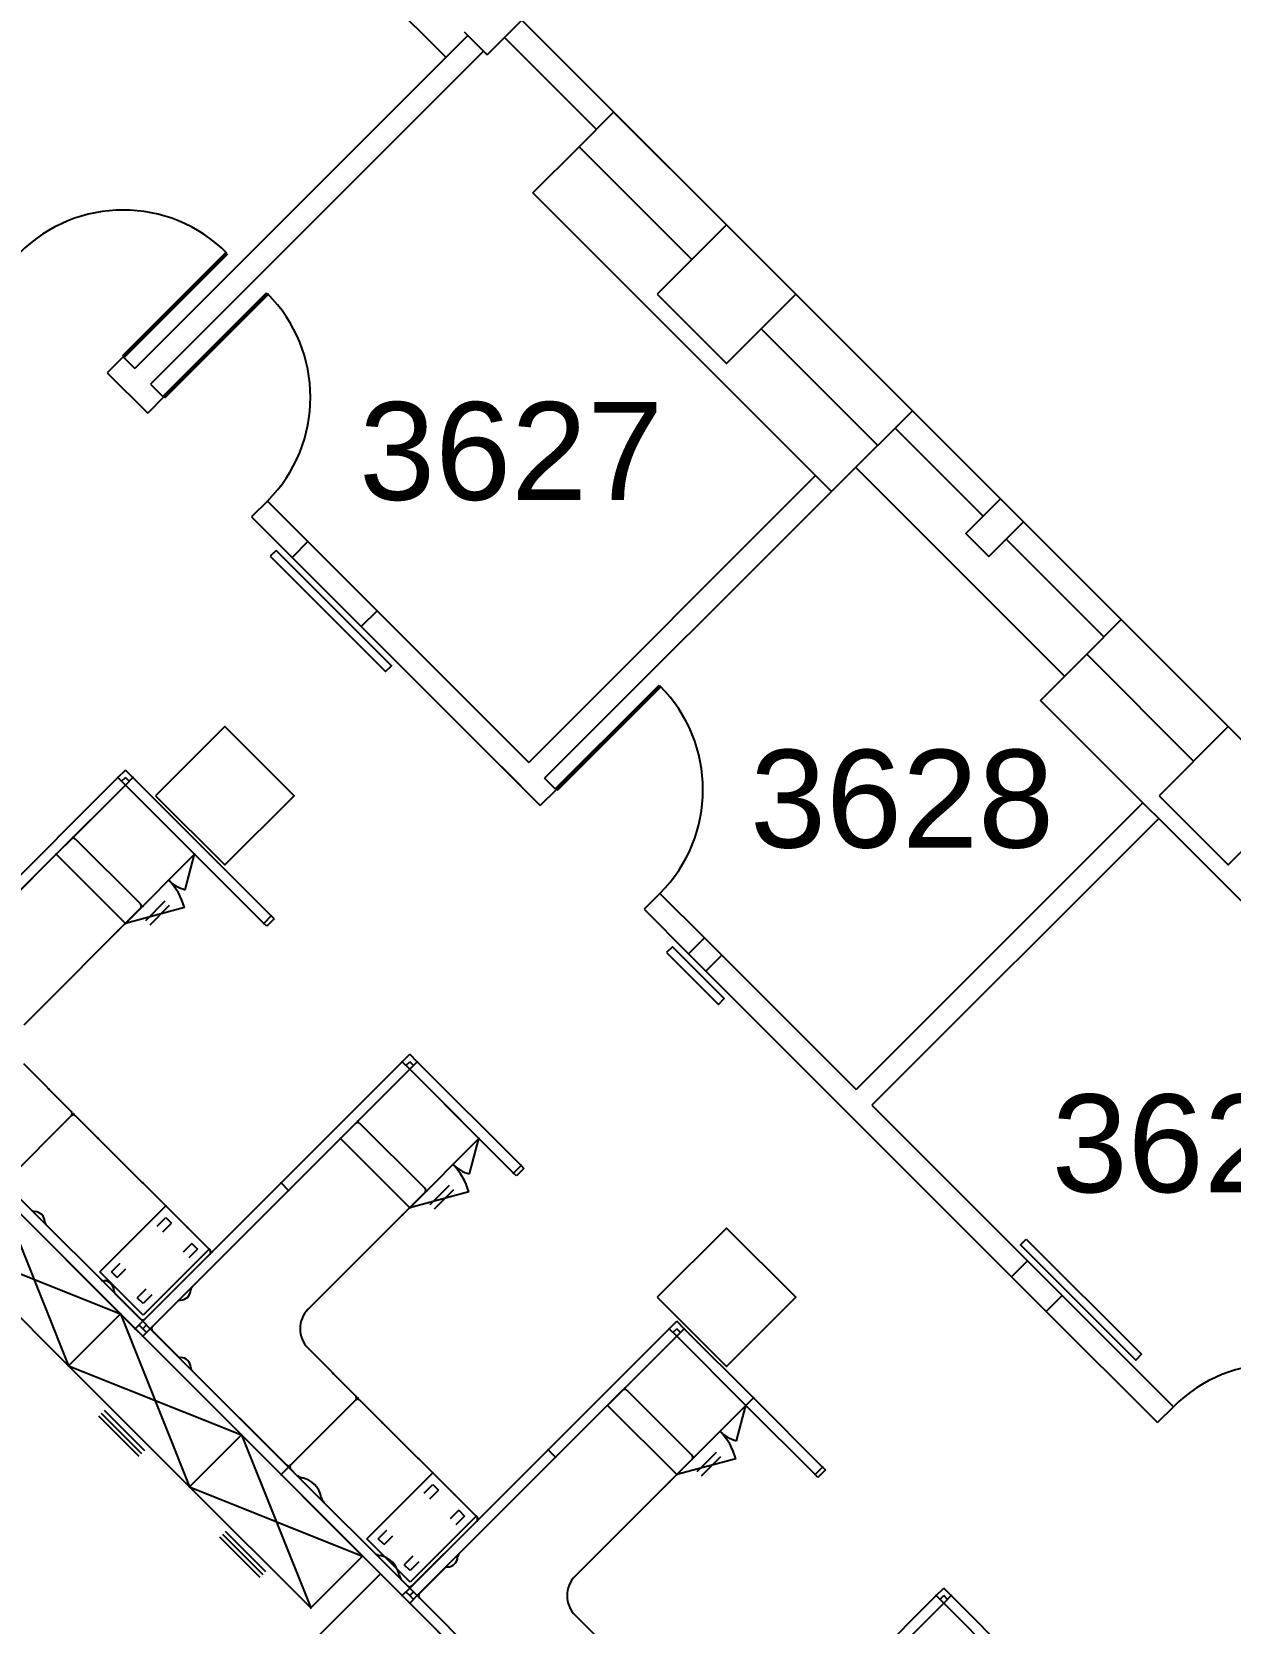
# Model space of a CAD drawing. Extents: x -3175 to 3292, y 161 to 2891.
# Drawn here: x -1284.4 to -990.5, y 808 to 1198.3 of the extents above; entities that cross this region are included whole.
import ezdxf
from ezdxf.enums import TextEntityAlignment as Align

# ---------------------------------------------------------------- set-up
doc = ezdxf.new("R2010")
doc.units = 0
doc.header["$MEASUREMENT"] = 0
for name, color, linetype in [('A-ANNO-ROOM', 4, 'CONTINUOUS'), ('A-COLS', 5, 'CONTINUOUS'), ('A-DOOR', 2, 'CONTINUOUS'), ('A-GLAZ', 2, 'CONTINUOUS'), ('A-GLAZ-SILL', 1, 'CONTINUOUS'), ('A-WALL-FULL', 6, 'CONTINUOUS'), ('AFUFI-P', 2, 'CONTINUOUS'), ('AFUPC-P', 3, 'CONTINUOUS'), ('AFUPN-P', 3, 'CONTINUOUS'), ('AFUWK-P', 1, 'CONTINUOUS')]:
    doc.layers.add(name, color=color, linetype=linetype)
doc.styles.add('ARIAL', font='arial.ttf')

msp = doc.modelspace()

# ---------------------------------------------------------------- linework, layer by layer
at = {"layer": 'A-COLS'}
for points in [[(-1130.99, 1133.99), (-1114.02, 1117.02), (-1097.05, 1133.99), (-1114.02, 1150.96)], [(-1254.03, 1010.96), (-1237.06, 993.99), (-1220.09, 1010.96), (-1237.06, 1027.93)], [(-1007.96, 1010.96), (-990.99, 993.99), (-974.02, 1010.96), (-990.99, 1027.93)], [(-1130.99, 887.92), (-1114.02, 870.95), (-1097.05, 887.92), (-1114.02, 904.89)], [(-1198.88, 820.04), (-1181.91, 803.07), (-1198.88, 786.1), (-1215.85, 803.07)]]:
    msp.add_lwpolyline(points, close=True, dxfattribs=at)
at = {"layer": 'A-DOOR', "const_width": 1}
for points in [[(-1261.98, 1118.61), (-1236.52, 1144.07)], [(-1252.06, 1108.69), (-1226.6, 1134.14)], [(-1155.8, 1012.43), (-1130.34, 1037.88)]]:
    msp.add_lwpolyline(points, dxfattribs=at)
at = {"layer": 'A-DOOR'}
for centre, start, end in [((-1261.98, 1118.61), 45, 135), ((-1252.06, 1108.69), 315, 45), ((-1155.8, 1012.43), 315, 45), ((-978.97, 835.59), 45, 135)]:
    msp.add_arc(centre, 36, start, end, dxfattribs=at)
at = {"layer": 'A-GLAZ'}
for p, q in [((-1168.47, 1196.93), (-1145.94, 1174.4)), ((-1072.68, 1101.13), (-1051.09, 1079.55)), ((-1045.43, 1073.89), (-1021.45, 1049.91))]:
    msp.add_line(p, q, dxfattribs=at)
for points in [[(-1225.91, 1069.69), (-1197.63, 1041.41), (-1196.21, 1042.82), (-1224.5, 1071.11)], [(-1128.7, 972.48), (-1115.97, 959.75), (-1114.56, 961.17), (-1127.29, 973.9)], [(-1040.5, 902.2), (-1012.22, 873.92), (-1013.63, 872.5), (-1041.92, 900.79)]]:
    msp.add_lwpolyline(points, close=True, dxfattribs=at)
at = {"layer": 'A-GLAZ-SILL'}
for p, q in [((-1205.74, 1215.01), (-1182.85, 1192.11)), ((-1164.23, 1201.17), (-1105.54, 1142.48)), ((-1068.43, 1105.38), (-1046.85, 1083.79)), ((-1082.36, 1091.52), (-1031.1, 1040.27)), ((-1041.19, 1078.13), (-1017.21, 1054.15)), ((-1216.66, 1073.29), (-1199.69, 1056.32)), ((-1220.55, 1069.4), (-1203.58, 1052.43)), ((-1119.45, 976.08), (-1115.21, 971.83)), ((-1123.34, 972.19), (-1119.09, 967.94)), ((-1040.21, 896.84), (-1031.73, 888.35)), ((-1044.1, 892.95), (-1035.61, 884.46))]:
    msp.add_line(p, q, dxfattribs=at)
at = {"layer": 'A-WALL-FULL'}
for p, q in [((-1164.23, 1201.17), (-1172.71, 1192.69)), ((-1177.49, 1197.47), (-1259.15, 1115.78)), ((-1178.37, 1198.34), (-1172.71, 1192.69)), ((-1173.59, 1193.57), (-1255.26, 1111.89)), ((-1150.18, 1170.16), (-1141.7, 1178.64)), ((-1141.7, 1178.64), (-1114.02, 1150.96)), ((-1161.5, 1158.84), (-1150.18, 1170.16)), ((-1150.18, 1170.16), (-1122.51, 1142.48)), ((-1088.27, 1085.61), (-1161.5, 1158.84)), ((-1097.05, 1133.99), (-1068.43, 1105.38)), ((-1105.54, 1125.51), (-1076.92, 1096.89)), ((-1261.98, 1118.61), (-1265.87, 1114.72)), ((-1261.98, 1118.61), (-1259.15, 1115.78)), ((-1265.87, 1114.72), (-1255.95, 1104.8)), ((-1252.06, 1108.69), (-1255.95, 1104.8)), ((-1255.26, 1111.89), (-1252.06, 1108.69)), ((-1076.92, 1096.89), (-1068.43, 1105.38)), ((-1088.27, 1085.61), (-1076.95, 1096.92)), ((-1092.16, 1089.5), (-1162.51, 1019.14)), ((-1088.27, 1085.61), (-1158.62, 1015.25)), ((-1226.6, 1083.23), (-1230.49, 1079.34)), ((-1226.6, 1083.23), (-1216.66, 1073.29)), ((-1230.49, 1079.34), (-1220.55, 1069.4)), ((-1216.66, 1073.29), (-1220.55, 1069.4)), ((-1199.69, 1056.32), (-1203.58, 1052.43)), ((-1199.69, 1056.32), (-1162.51, 1019.14)), ((-1025.7, 1045.67), (-1017.21, 1054.15)), ((-1017.21, 1054.15), (-990.99, 1027.93)), ((-1203.58, 1052.43), (-1159.69, 1008.54)), ((-1037.01, 1034.35), (-1025.7, 1045.67)), ((-1025.7, 1045.67), (-999.47, 1019.44)), ((-964.93, 962.26), (-1037.01, 1034.35)), ((-1169.23, 1018.08), (-1159.69, 1008.54)), ((-1155.8, 1012.43), (-1158.62, 1015.25)), ((-1155.8, 1012.43), (-1159.69, 1008.54)), ((-1011.9, 1009.24), (-1082.26, 938.89)), ((-1008.01, 1005.35), (-1078.37, 935)), ((-1130.34, 986.97), (-1134.23, 983.08)), ((-1130.34, 986.97), (-1119.45, 976.08)), ((-1134.23, 983.08), (-1123.34, 972.19)), ((-1119.45, 976.08), (-1123.34, 972.19)), ((-1115.21, 971.83), (-1119.09, 967.94)), ((-1115.21, 971.83), (-1082.26, 938.89)), ((-1119.09, 967.94), (-1044.1, 892.95)), ((-1078.37, 935), (-1040.21, 896.84)), ((-1040.21, 896.84), (-1044.1, 892.95)), ((-1031.73, 888.35), (-1035.61, 884.46)), ((-1031.73, 888.35), (-1004.42, 861.05)), ((-1035.61, 884.46), (-1008.31, 857.16)), ((-1004.42, 861.05), (-1008.31, 857.16))]:
    msp.add_line(p, q, dxfattribs=at)
msp.add_lwpolyline([(-1046.85, 1083.79), (-1041.19, 1078.13), (-1049.68, 1069.65), (-1055.33, 1075.31)], close=True, dxfattribs=at)
at = {"layer": 'AFUFI-P'}
for p, q in [((-1261.44, 1013.56), (-1278.41, 996.59)), ((-1244.47, 996.59), (-1261.44, 1013.56)), ((-1278.41, 996.59), (-1261.44, 979.62)), ((-1261.44, 979.62), (-1244.47, 996.59)), ((-1246.8, 987.89), (-1244.47, 996.59)), ((-1256.44, 980.37), (-1251.67, 985.14)), ((-1255.38, 979.31), (-1250.61, 984.08)), ((-1246.95, 983.5), (-1261.44, 979.62)), ((-1191.72, 943.84), (-1208.69, 926.87)), ((-1174.75, 926.87), (-1191.72, 943.84)), ((-1208.69, 926.87), (-1191.72, 909.89)), ((-1191.72, 909.89), (-1174.75, 926.87)), ((-1177.08, 918.17), (-1174.75, 926.87)), ((-1292.37, 913.53), (-1262.67, 883.84)), ((-1292.37, 913.53), (-1275.4, 871.11)), ((-1292.37, 913.53), (-1262.67, 883.84)), ((-1177.23, 913.78), (-1191.72, 909.89)), ((-1186.72, 910.65), (-1181.95, 915.42)), ((-1185.66, 909.59), (-1180.89, 914.36)), ((-1267.71, 894.14), (-1251.54, 910.32)), ((-1251.54, 910.32), (-1240.93, 899.71)), ((-1253.66, 905.37), (-1251.54, 907.49)), ((-1252.25, 903.95), (-1250.12, 906.08)), ((-1251.54, 907.49), (-1250.12, 906.08)), ((-1275.4, 871.11), (-1305.1, 900.81)), ((-1305.1, 900.81), (-1262.67, 883.84)), ((-1275.4, 871.11), (-1305.1, 900.81)), ((-1240.93, 899.71), (-1257.11, 883.54)), ((-1245.17, 901.13), (-1247.3, 899.01)), ((-1243.76, 899.71), (-1245.88, 897.59)), ((-1245.17, 901.13), (-1243.76, 899.71)), ((-1257.11, 883.54), (-1267.71, 894.14)), ((-1264.88, 894.14), (-1262.76, 896.27)), ((-1263.47, 892.73), (-1264.88, 894.14)), ((-1263.47, 892.73), (-1261.35, 894.85)), ((-1256.4, 889.9), (-1258.52, 887.78)), ((-1257.11, 886.37), (-1258.52, 887.78)), ((-1254.99, 888.49), (-1257.11, 886.37)), ((-1262.67, 883.84), (-1275.4, 871.11)), ((-1275.4, 871.11), (-1262.67, 883.84)), ((-1262.67, 883.84), (-1275.4, 871.11)), ((-1275.4, 871.11), (-1262.67, 883.84)), ((-1262.67, 883.84), (-1232.97, 854.14)), ((-1262.67, 883.84), (-1245.7, 841.41)), ((-1262.67, 883.84), (-1232.97, 854.14)), ((-1126.24, 878.36), (-1143.21, 861.39)), ((-1109.27, 861.39), (-1126.24, 878.36)), ((-1245.7, 841.41), (-1275.4, 871.11)), ((-1275.4, 871.11), (-1232.97, 854.14)), ((-1245.7, 841.41), (-1275.4, 871.11)), ((-1257.37, 849.54), (-1267.27, 859.44)), ((-1256.66, 850.25), (-1266.56, 860.15)), ((-1143.21, 861.39), (-1126.24, 844.42)), ((-1126.24, 844.42), (-1109.27, 861.39)), ((-1111.6, 852.69), (-1109.27, 861.39)), ((-1258.08, 848.83), (-1267.98, 858.73)), ((-1232.97, 854.14), (-1245.7, 841.41)), ((-1245.7, 841.41), (-1232.97, 854.14)), ((-1232.97, 854.14), (-1245.7, 841.41)), ((-1245.7, 841.41), (-1232.97, 854.14)), ((-1232.97, 854.14), (-1203.28, 824.44)), ((-1232.97, 854.14), (-1216, 811.71)), ((-1232.97, 854.14), (-1203.28, 824.44)), ((-1111.75, 848.3), (-1126.24, 844.42)), ((-1121.25, 845.17), (-1116.47, 849.94)), ((-1120.18, 844.11), (-1115.41, 848.88)), ((-1202.24, 828.67), (-1186.06, 844.84)), ((-1186.06, 844.84), (-1175.45, 834.23)), ((-1216, 811.71), (-1245.7, 841.41)), ((-1245.7, 841.41), (-1203.28, 824.44)), ((-1216, 811.71), (-1245.7, 841.41)), ((-1188.18, 839.89), (-1186.06, 842.01)), ((-1186.77, 838.48), (-1184.65, 840.6)), ((-1186.06, 842.01), (-1184.65, 840.6)), ((-1179.7, 835.65), (-1181.82, 833.53)), ((-1179.7, 835.65), (-1178.28, 834.23)), ((-1175.45, 834.23), (-1191.63, 818.06)), ((-1178.28, 834.23), (-1180.4, 832.11)), ((-1228.38, 819.14), (-1238.28, 829.03)), ((-1227.67, 819.84), (-1237.57, 829.74)), ((-1226.96, 820.55), (-1236.86, 830.45)), ((-1191.63, 818.06), (-1202.24, 828.67)), ((-1199.41, 828.67), (-1197.29, 830.79)), ((-1197.99, 827.25), (-1199.41, 828.67)), ((-1197.99, 827.25), (-1195.87, 829.37)), ((-1203.28, 824.44), (-1216, 811.71)), ((-1203.28, 824.44), (-1216, 811.71)), ((-1190.92, 824.42), (-1193.04, 822.3)), ((-1191.63, 820.89), (-1193.04, 822.3)), ((-1189.51, 823.01), (-1191.63, 820.89)), ((-1060.76, 812.88), (-1077.73, 795.91)), ((-1043.79, 795.91), (-1060.76, 812.88))]:
    msp.add_line(p, q, dxfattribs=at)
for centre, radius, start, end in [((-1261.44, 979.62), 15, 15, 45), ((-1244.47, 996.59), 9, 225, 255), ((-1191.72, 909.89), 15, 15, 45), ((-1174.75, 926.87), 9, 225, 255), ((-1126.24, 844.42), 15, 15, 45), ((-1109.27, 861.39), 9, 225, 255)]:
    msp.add_arc(centre, radius, start, end, dxfattribs=at)
for p in [(-1261.44, 1013.56), (-1278.41, 996.59), (-1244.47, 996.59), (-1261.44, 979.62), (-1191.72, 943.84), (-1208.69, 926.87), (-1174.75, 926.87), (-1251.54, 910.32), (-1191.72, 909.89), (-1246.24, 905.02), (-1240.93, 899.71), (-1262.67, 883.84), (-1262.67, 883.84), (-1262.67, 883.84), (-1262.67, 883.84), (-1126.24, 878.36), (-1275.4, 871.11), (-1275.4, 871.11), (-1275.4, 871.11), (-1275.4, 871.11), (-1143.21, 861.39), (-1109.27, 861.39), (-1232.97, 854.14), (-1232.97, 854.14), (-1232.97, 854.14), (-1232.97, 854.14), (-1186.06, 844.84), (-1126.24, 844.42), (-1245.7, 841.41), (-1245.7, 841.41), (-1245.7, 841.41), (-1245.7, 841.41), (-1180.76, 839.54), (-1175.45, 834.23), (-1203.28, 824.44), (-1203.28, 824.44), (-1060.76, 812.88), (-1216, 811.71), (-1216, 811.71)]:
    msp.add_point(p, dxfattribs=at)
at = {"layer": 'AFUPC-P'}
for p, q in [((-1263.28, 1015.39), (-1261.44, 1017.23)), ((-1261.44, 1013.56), (-1263.28, 1015.39)), ((-1262.36, 1014.48), (-1261.44, 1015.39)), ((-1259.6, 1015.39), (-1261.44, 1017.23)), ((-1259.6, 1015.39), (-1261.44, 1013.56)), ((-1260.52, 1014.48), (-1261.44, 1015.39)), ((-1227.5, 979.62), (-1225.66, 981.45)), ((-1224.95, 980.75), (-1226.79, 978.91)), ((-1225.66, 981.45), (-1224.95, 980.75)), ((-1226.79, 978.91), (-1227.5, 979.62)), ((-1193.56, 945.67), (-1191.72, 947.51)), ((-1191.72, 943.84), (-1193.56, 945.67)), ((-1192.64, 944.75), (-1191.72, 945.67)), ((-1189.88, 945.67), (-1191.72, 947.51)), ((-1189.88, 945.67), (-1191.72, 943.84)), ((-1190.8, 944.75), (-1191.72, 945.67)), ((-1166.26, 918.38), (-1164.42, 920.22)), ((-1165.55, 917.67), (-1166.26, 918.38)), ((-1163.72, 919.51), (-1165.55, 917.67)), ((-1164.42, 920.22), (-1163.72, 919.51)), ((-1257.2, 882.03), (-1259.03, 880.2)), ((-1257.2, 878.36), (-1259.03, 880.2)), ((-1258.11, 881.12), (-1257.2, 880.2)), ((-1257.2, 882.03), (-1255.36, 880.2)), ((-1256.28, 881.12), (-1257.2, 880.2)), ((-1255.36, 880.2), (-1257.2, 878.36)), ((-1256.28, 879.28), (-1257.2, 880.2)), ((-1128.08, 880.2), (-1126.24, 882.03)), ((-1126.24, 878.36), (-1128.08, 880.2)), ((-1127.16, 879.28), (-1126.24, 880.2)), ((-1124.4, 880.2), (-1126.24, 882.03)), ((-1124.4, 880.2), (-1126.24, 878.36)), ((-1125.32, 879.28), (-1126.24, 880.2)), ((-1092.3, 844.42), (-1090.46, 846.25)), ((-1091.59, 843.71), (-1092.3, 844.42)), ((-1089.75, 845.55), (-1091.59, 843.71)), ((-1090.46, 846.25), (-1089.75, 845.55)), ((-1191.72, 816.56), (-1193.56, 814.72)), ((-1191.72, 816.56), (-1189.88, 814.72)), ((-1062.6, 814.72), (-1060.76, 816.56)), ((-1058.92, 814.72), (-1060.76, 816.56)), ((-1191.72, 812.88), (-1193.56, 814.72)), ((-1192.64, 815.64), (-1191.72, 814.72)), ((-1190.8, 815.64), (-1191.72, 814.72)), ((-1189.88, 814.72), (-1191.72, 812.88)), ((-1190.8, 813.8), (-1191.72, 814.72)), ((-1060.76, 812.88), (-1062.6, 814.72)), ((-1061.68, 813.8), (-1060.76, 814.72)), ((-1058.92, 814.72), (-1060.76, 812.88)), ((-1059.84, 813.8), (-1060.76, 814.72))]:
    msp.add_line(p, q, dxfattribs=at)
for p in [(-1263.28, 1015.39), (-1259.6, 1015.39), (-1261.44, 1013.56), (-1225.66, 981.45), (-1227.5, 979.62), (-1193.56, 945.67), (-1189.88, 945.67), (-1191.72, 943.84), (-1166.26, 918.38), (-1164.42, 920.22), (-1259.03, 880.2), (-1257.2, 882.03), (-1257.2, 878.36), (-1255.36, 880.2), (-1128.08, 880.2), (-1126.24, 878.36), (-1124.4, 880.2), (-1092.3, 844.42), (-1090.46, 846.25), (-1191.72, 816.56), (-1193.56, 814.72), (-1191.72, 812.88), (-1189.88, 814.72), (-1062.6, 814.72), (-1060.76, 812.88), (-1058.92, 814.72)]:
    msp.add_point(p, dxfattribs=at)
at = {"layer": 'AFUPN-P'}
for p, q in [((-1292.97, 985.7), (-1263.28, 1015.39)), ((-1263.28, 1015.39), (-1261.44, 1013.56)), ((-1261.44, 1013.56), (-1259.6, 1015.39)), ((-1259.6, 1015.39), (-1225.66, 981.45)), ((-1261.44, 1013.56), (-1291.14, 983.86)), ((-1227.5, 979.62), (-1261.44, 1013.56)), ((-1225.66, 981.45), (-1227.5, 979.62)), ((-1223.25, 915.98), (-1193.56, 945.67)), ((-1193.56, 945.67), (-1191.72, 943.84)), ((-1191.72, 943.84), (-1189.88, 945.67)), ((-1189.88, 945.67), (-1164.42, 920.22)), ((-1191.72, 943.84), (-1221.42, 914.14)), ((-1166.26, 918.38), (-1191.72, 943.84)), ((-1164.42, 920.22), (-1166.26, 918.38)), ((-1259.03, 880.2), (-1292.97, 914.14)), ((-1291.14, 915.98), (-1257.2, 882.03)), ((-1257.2, 882.03), (-1223.25, 915.98)), ((-1221.42, 914.14), (-1255.36, 880.2)), ((-1223.25, 915.98), (-1221.42, 914.14)), ((-1221.42, 914.14), (-1223.25, 915.98)), ((-1257.2, 882.03), (-1259.03, 880.2)), ((-1255.36, 880.2), (-1257.2, 882.03)), ((-1257.2, 878.36), (-1255.36, 880.2)), ((-1223.25, 844.42), (-1257.2, 878.36)), ((-1255.36, 880.2), (-1221.42, 846.25)), ((-1157.78, 850.5), (-1128.08, 880.2)), ((-1126.24, 878.36), (-1155.94, 848.66)), ((-1128.08, 880.2), (-1126.24, 878.36)), ((-1126.24, 878.36), (-1124.4, 880.2)), ((-1109.27, 861.39), (-1126.24, 878.36)), ((-1124.4, 880.2), (-1107.43, 863.23)), ((-1107.43, 863.23), (-1109.27, 861.39)), ((-1109.27, 861.39), (-1107.43, 863.23)), ((-1107.43, 863.23), (-1090.46, 846.25)), ((-1092.3, 844.42), (-1109.27, 861.39)), ((-1191.72, 816.56), (-1157.78, 850.5)), ((-1155.94, 848.66), (-1189.88, 814.72)), ((-1157.78, 850.5), (-1155.94, 848.66)), ((-1155.94, 848.66), (-1157.78, 850.5)), ((-1221.42, 846.25), (-1223.25, 844.42)), ((-1223.25, 844.42), (-1221.42, 846.25)), ((-1193.56, 814.72), (-1223.25, 844.42)), ((-1221.42, 846.25), (-1191.72, 816.56)), ((-1090.46, 846.25), (-1092.3, 844.42)), ((-1191.72, 816.56), (-1193.56, 814.72)), ((-1189.88, 814.72), (-1191.72, 816.56)), ((-1191.72, 812.88), (-1189.88, 814.72)), ((-1157.78, 778.94), (-1191.72, 812.88)), ((-1189.88, 814.72), (-1155.94, 780.78)), ((-1092.3, 785.02), (-1062.6, 814.72)), ((-1060.76, 812.88), (-1090.46, 783.18)), ((-1062.6, 814.72), (-1060.76, 812.88)), ((-1060.76, 812.88), (-1058.92, 814.72)), ((-1035.31, 787.42), (-1060.76, 812.88)), ((-1058.92, 814.72), (-1033.47, 789.26))]:
    msp.add_line(p, q, dxfattribs=at)
for p in [(-1263.28, 1015.39), (-1259.6, 1015.39), (-1261.44, 1013.56), (-1261.44, 1013.56), (-1225.66, 981.45), (-1227.5, 979.62), (-1193.56, 945.67), (-1189.88, 945.67), (-1191.72, 943.84), (-1191.72, 943.84), (-1166.26, 918.38), (-1164.42, 920.22), (-1223.25, 915.98), (-1223.25, 915.98), (-1221.42, 914.14), (-1221.42, 914.14), (-1259.03, 880.2), (-1257.2, 882.03), (-1257.2, 882.03), (-1257.2, 878.36), (-1255.36, 880.2), (-1255.36, 880.2), (-1128.08, 880.2), (-1126.24, 878.36), (-1126.24, 878.36), (-1124.4, 880.2), (-1107.43, 863.23), (-1107.43, 863.23), (-1109.27, 861.39), (-1109.27, 861.39), (-1157.78, 850.5), (-1157.78, 850.5), (-1155.94, 848.66), (-1155.94, 848.66), (-1223.25, 844.42), (-1223.25, 844.42), (-1221.42, 846.25), (-1221.42, 846.25), (-1092.3, 844.42), (-1090.46, 846.25), (-1191.72, 816.56), (-1191.72, 816.56), (-1193.56, 814.72), (-1191.72, 812.88), (-1189.88, 814.72), (-1189.88, 814.72), (-1062.6, 814.72), (-1060.76, 812.88), (-1060.76, 812.88), (-1058.92, 814.72)]:
    msp.add_point(p, dxfattribs=at)
at = {"layer": 'AFUWK-P'}
for p, q in [((-1314.86, 960.13), (-1274.7, 1000.3)), ((-1257.73, 984.39), (-1273.64, 1000.3)), ((-1257.73, 983.33), (-1286.36, 954.69)), ((-1274.7, 933.48), (-1286.36, 945.14)), ((-1274.7, 932.42), (-1290.61, 916.51)), ((-1274.7, 932.42), (-1290.61, 916.51)), ((-1240.76, 899.54), (-1273.64, 932.42)), ((-1245.14, 890.41), (-1204.98, 930.58)), ((-1188, 914.67), (-1203.91, 930.58)), ((-1188, 913.61), (-1216.64, 884.97)), ((-1267.41, 892.25), (-1280.92, 905.76)), ((-1240.76, 898.47), (-1256.66, 882.56)), ((-1257.73, 882.56), (-1263.95, 888.79)), ((-1254.83, 880.73), (-1248.6, 886.95)), ((-1248.6, 873.44), (-1254.83, 879.67)), ((-1204.98, 863.76), (-1216.64, 875.42)), ((-1221.95, 846.79), (-1245.14, 869.98)), ((-1179.66, 824.94), (-1139.5, 865.1)), ((-1122.53, 849.19), (-1138.44, 865.1)), ((-1204.98, 862.7), (-1220.89, 846.79)), ((-1204.98, 862.7), (-1220.89, 846.79)), ((-1175.28, 834.06), (-1203.91, 862.7)), ((-1122.53, 848.13), (-1151.16, 819.49)), ((-1220.89, 845.72), (-1219.47, 844.31)), ((-1200.38, 825.22), (-1212.75, 837.59)), ((-1175.28, 833), (-1191.19, 817.09)), ((-1189.35, 815.25), (-1183.13, 821.47)), ((-1192.25, 817.09), (-1193.66, 818.5)), ((-1183.13, 807.97), (-1189.35, 814.19)), ((-1139.5, 798.28), (-1151.16, 809.95))]:
    msp.add_line(p, q, dxfattribs=at)
for centre, radius, start, end in [((-1274.17, 999.77), 0.75, 45, 135), ((-1258.26, 983.86), 0.75, 315, 45), ((-1275.23, 932.95), 0.75, 315, 45), ((-1274.17, 931.89), 0.75, 45, 135), ((-1204.45, 930.05), 0.75, 45, 135), ((-1188.54, 914.14), 0.75, 315, 45), ((-1283.68, 909.93), 1, 225, 269.407), ((-1283.71, 906.43), 2.5, 0.593, 89.407), ((-1280.21, 906.47), 1, 180.593, 225), ((-1241.29, 899.01), 0.75, 315, 45), ((-1266.71, 892.96), 1, 225, 269.407), ((-1266.74, 889.46), 2.5, 0.593, 89.407), ((-1244.43, 889.71), 1, 135, 179.407), ((-1263.24, 889.49), 1, 180.593, 225), ((-1247.9, 886.24), 1, 90.593, 135), ((-1247.93, 889.74), 2.5, 270.593, 359.407), ((-1257.2, 883.1), 0.75, 225, 315), ((-1211.87, 880.2), 6.75, 135, 225), ((-1254.3, 880.2), 0.75, 135, 225), ((-1247.9, 874.15), 1, 225, 269.407), ((-1247.93, 870.65), 2.5, 0.593, 89.407), ((-1244.43, 870.69), 1, 180.593, 225), ((-1205.51, 863.23), 0.75, 315, 45), ((-1204.45, 862.16), 0.75, 45, 135), ((-1138.97, 864.57), 0.75, 45, 135), ((-1123.06, 848.66), 0.75, 315, 45), ((-1221.42, 847.32), 0.75, 225, 315), ((-1220.36, 846.25), 0.75, 135, 225), ((-1217.45, 846.74), 3.16, 230.3292, 258.1311), ((-1219.29, 837.77), 6, 11.4427, 78.5573), ((-1210.32, 839.61), 3.16, 191.8689, 219.6708), ((-1175.81, 833.53), 0.75, 315, 45), ((-1198.36, 827.65), 3.16, 230.3292, 258.1311), ((-1200.2, 818.68), 6, 11.4427, 78.5573), ((-1182.46, 824.26), 2.5, 270.593, 359.407), ((-1178.95, 824.23), 1, 135, 179.407), ((-1191.23, 820.52), 3.16, 191.8689, 219.6708), ((-1182.42, 820.76), 1, 90.593, 135), ((-1191.72, 817.62), 0.75, 225, 315), ((-1146.39, 814.72), 6.75, 135, 225), ((-1188.82, 814.72), 0.75, 135, 225)]:
    msp.add_arc(centre, radius, start, end, dxfattribs=at)
for p in [(-1274.17, 1000.83), (-1274.17, 1000.83), (-1257.2, 983.86), (-1257.2, 983.86), (-1263.21, 977.85), (-1263.21, 977.85), (-1280.18, 938.96), (-1280.18, 938.96), (-1274.17, 932.95), (-1274.17, 932.95), (-1274.17, 932.95), (-1274.17, 932.95), (-1204.45, 931.11), (-1204.45, 931.11), (-1268.16, 926.94), (-1268.16, 926.94), (-1257.2, 915.98), (-1257.2, 915.98), (-1187.47, 914.14), (-1187.47, 914.14), (-1193.48, 908.13), (-1193.48, 908.13), (-1246.24, 905.02), (-1246.24, 905.02), (-1240.22, 899.01), (-1240.22, 899.01), (-1257.2, 882.03), (-1257.2, 882.03), (-1255.36, 880.2), (-1255.36, 880.2), (-1210.46, 869.24), (-1210.46, 869.24), (-1204.45, 863.23), (-1204.45, 863.23), (-1204.45, 863.23), (-1204.45, 863.23), (-1138.97, 865.63), (-1138.97, 865.63), (-1198.43, 857.22), (-1198.43, 857.22), (-1189.6, 848.38), (-1189.6, 848.38), (-1122, 848.66), (-1122, 848.66), (-1221.42, 846.25), (-1221.42, 846.25), (-1221.42, 846.25), (-1221.42, 846.25), (-1180.76, 839.54), (-1180.76, 839.54), (-1128.01, 842.65), (-1128.01, 842.65), (-1174.75, 833.53), (-1174.75, 833.53), (-1191.72, 816.56), (-1191.72, 816.56), (-1189.88, 814.72), (-1189.88, 814.72)]:
    msp.add_point(p, dxfattribs=at)

# ---------------------------------------------------------------- texts
at = {"layer": 'A-ANNO-ROOM', "style": 'ARIAL'}
for s, p in [('3627', (-1166.83, 1083.52)), ('3628', (-1070.97, 998.22)), ('3629', (-996.99, 913.68))]:
    msp.add_text(s, height=24, dxfattribs=at).set_placement(p, align=Align.CENTER)

doc.saveas('drawing.dxf')
